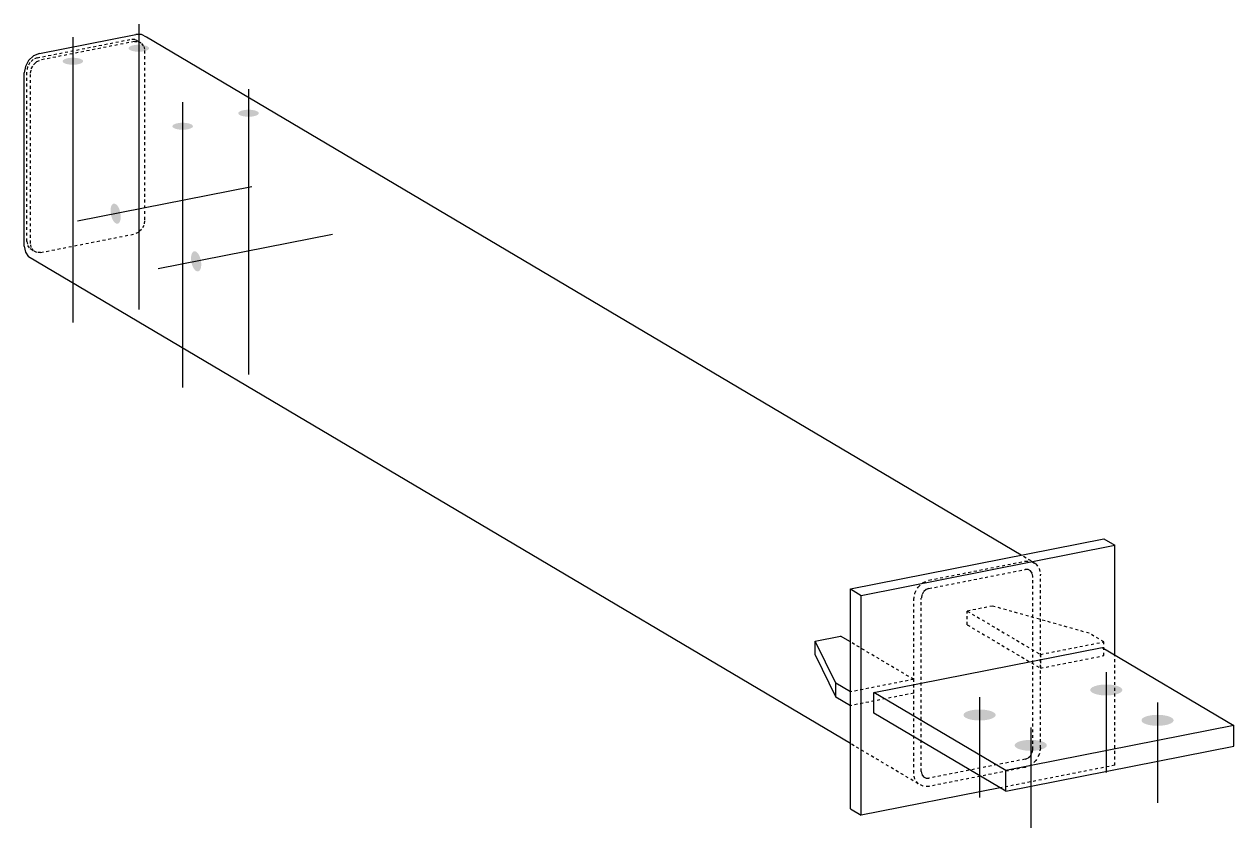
# Model space of a CAD drawing. Header units: millimetres. Extents: x 7 to 15967, y -1 to 548.
# Drawn here: x 15140 to 15967, y -1 to 548 of the extents above; entities that cross this region are included whole.
import ezdxf

# ---------------------------------------------------------------- set-up
doc = ezdxf.new("R2010")
doc.units = ezdxf.units.MM
doc.linetypes.add('DXK_LINE_DOT2', pattern=[3.9198, 1.9599, -1.9599])
doc.layers.add('STÅL', color=7, linetype='Continuous')

msp = doc.modelspace()

# ---------------------------------------------------------------- hatches: boundary and pattern name
at = {"layer": 'STÅL', "linetype": 'Continuous'}
for points in [[(15218.25, 529.13), (15216.8, 529.18), (15215.4, 529.34), (15214.14, 529.59), (15213.05, 529.92), (15212.19, 530.33), (15211.59, 530.79), (15211.29, 531.28), (15211.29, 531.78), (15211.59, 532.27), (15212.19, 532.72), (15213.05, 533.13), (15214.14, 533.46), (15215.4, 533.71), (15216.8, 533.87), (15218.25, 533.92), (15219.71, 533.87), (15221.1, 533.71), (15222.37, 533.46), (15223.45, 533.13), (15224.31, 532.72), (15224.91, 532.27), (15225.21, 531.78), (15225.21, 531.28), (15224.91, 530.79), (15224.31, 530.33), (15223.45, 529.92), (15222.37, 529.59), (15221.1, 529.34), (15219.71, 529.18)], [(15173.22, 520.24), (15171.76, 520.29), (15170.37, 520.45), (15169.1, 520.7), (15168.02, 521.03), (15167.16, 521.44), (15166.56, 521.89), (15166.26, 522.38), (15166.26, 522.88), (15166.56, 523.37), (15167.16, 523.83), (15168.02, 524.23), (15169.1, 524.57), (15170.37, 524.82), (15171.76, 524.97), (15173.22, 525.03), (15174.67, 524.97), (15176.06, 524.82), (15177.33, 524.57), (15178.42, 524.23), (15179.28, 523.83), (15179.88, 523.37), (15180.18, 522.88), (15180.18, 522.38), (15179.88, 521.89), (15179.28, 521.44), (15178.42, 521.03), (15177.33, 520.7), (15176.06, 520.45), (15174.67, 520.29)], [(15293.25, 484.7), (15291.8, 484.75), (15290.4, 484.91), (15289.14, 485.16), (15288.05, 485.49), (15287.19, 485.9), (15286.59, 486.36), (15286.29, 486.85), (15286.29, 487.35), (15286.59, 487.84), (15287.19, 488.29), (15288.05, 488.7), (15289.14, 489.03), (15290.4, 489.28), (15291.8, 489.44), (15293.25, 489.49), (15294.71, 489.44), (15296.1, 489.28), (15297.37, 489.03), (15298.45, 488.7), (15299.31, 488.29), (15299.91, 487.84), (15300.21, 487.35), (15300.21, 486.85), (15299.91, 486.36), (15299.31, 485.9), (15298.45, 485.49), (15297.37, 485.16), (15296.1, 484.91), (15294.71, 484.75)], [(15248.22, 475.81), (15246.76, 475.86), (15245.37, 476.02), (15244.1, 476.27), (15243.02, 476.6), (15242.16, 477.01), (15241.56, 477.46), (15241.26, 477.95), (15241.26, 478.45), (15241.56, 478.94), (15242.16, 479.4), (15243.02, 479.8), (15244.1, 480.14), (15245.37, 480.39), (15246.76, 480.54), (15248.22, 480.6), (15249.67, 480.54), (15251.06, 480.39), (15252.33, 480.14), (15253.42, 479.8), (15254.28, 479.4), (15254.88, 478.94), (15255.18, 478.45), (15255.18, 477.95), (15254.88, 477.46), (15254.28, 477.01), (15253.42, 476.6), (15252.33, 476.27), (15251.06, 476.02), (15249.67, 475.86)], [(15205.66, 419.07), (15205.87, 417.63), (15205.93, 416.22), (15205.84, 414.91), (15205.6, 413.76), (15205.22, 412.8), (15204.72, 412.1), (15204.12, 411.67), (15203.45, 411.54), (15202.73, 411.7), (15202, 412.17), (15201.28, 412.9), (15200.62, 413.88), (15200.04, 415.06), (15199.56, 416.38), (15199.21, 417.8), (15199, 419.24), (15198.93, 420.64), (15199.03, 421.95), (15199.27, 423.11), (15199.65, 424.06), (15200.15, 424.77), (15200.75, 425.2), (15201.42, 425.33), (15202.14, 425.16), (15202.87, 424.7), (15203.59, 423.96), (15204.25, 422.98), (15204.83, 421.81), (15205.31, 420.48)], [(15260.66, 386.49), (15260.87, 385.05), (15260.93, 383.64), (15260.84, 382.33), (15260.6, 381.17), (15260.22, 380.22), (15259.72, 379.52), (15259.12, 379.09), (15258.45, 378.95), (15257.73, 379.12), (15257, 379.58), (15256.28, 380.32), (15255.62, 381.3), (15255.04, 382.47), (15254.56, 383.8), (15254.21, 385.21), (15254, 386.65), (15253.93, 388.06), (15254.03, 389.37), (15254.27, 390.53), (15254.65, 391.48), (15255.15, 392.18), (15255.75, 392.61), (15256.42, 392.75), (15257.14, 392.58), (15257.87, 392.12), (15258.59, 391.38), (15259.25, 390.4), (15259.83, 389.23), (15260.31, 387.9)], [(15879.38, 89.1), (15877.1, 89.18), (15874.91, 89.42), (15872.92, 89.82), (15871.21, 90.34), (15869.86, 90.98), (15868.92, 91.7), (15868.45, 92.47), (15868.45, 93.25), (15868.92, 94.02), (15869.86, 94.74), (15871.21, 95.38), (15872.92, 95.9), (15874.91, 96.3), (15877.1, 96.54), (15879.38, 96.62), (15881.67, 96.54), (15883.86, 96.3), (15885.85, 95.9), (15887.56, 95.38), (15888.91, 94.74), (15889.85, 94.02), (15890.32, 93.25), (15890.32, 92.47), (15889.85, 91.7), (15888.91, 90.98), (15887.56, 90.34), (15885.85, 89.82), (15883.86, 89.42), (15881.67, 89.18)], [(15792.78, 72), (15790.5, 72.08), (15788.31, 72.32), (15786.32, 72.72), (15784.61, 73.24), (15783.26, 73.88), (15782.32, 74.6), (15781.84, 75.37), (15781.84, 76.15), (15782.32, 76.92), (15783.26, 77.64), (15784.61, 78.28), (15786.32, 78.8), (15788.31, 79.2), (15790.5, 79.44), (15792.78, 79.52), (15795.07, 79.44), (15797.26, 79.2), (15799.25, 78.8), (15800.96, 78.28), (15802.31, 77.64), (15803.24, 76.92), (15803.72, 76.15), (15803.72, 75.37), (15803.24, 74.6), (15802.31, 73.88), (15800.96, 73.24), (15799.25, 72.72), (15797.26, 72.32), (15795.07, 72.08)], [(15914.38, 68.36), (15912.1, 68.45), (15909.91, 68.69), (15907.92, 69.08), (15906.21, 69.61), (15904.86, 70.24), (15903.92, 70.96), (15903.45, 71.73), (15903.45, 72.52), (15903.92, 73.29), (15904.86, 74.01), (15906.21, 74.64), (15907.92, 75.17), (15909.91, 75.56), (15912.1, 75.81), (15914.38, 75.89), (15916.67, 75.81), (15918.86, 75.56), (15920.85, 75.17), (15922.56, 74.64), (15923.91, 74.01), (15924.85, 73.29), (15925.32, 72.52), (15925.32, 71.73), (15924.85, 70.96), (15923.91, 70.24), (15922.56, 69.61), (15920.85, 69.08), (15918.86, 68.69), (15916.67, 68.45)], [(15827.78, 51.26), (15825.5, 51.34), (15823.31, 51.59), (15821.32, 51.98), (15819.61, 52.51), (15818.26, 53.14), (15817.32, 53.86), (15816.84, 54.63), (15816.84, 55.42), (15817.32, 56.19), (15818.26, 56.91), (15819.61, 57.54), (15821.32, 58.07), (15823.31, 58.46), (15825.5, 58.7), (15827.78, 58.79), (15830.07, 58.7), (15832.26, 58.46), (15834.25, 58.07), (15835.96, 57.54), (15837.31, 56.91), (15838.24, 56.19), (15838.72, 55.42), (15838.72, 54.63), (15838.24, 53.86), (15837.31, 53.14), (15835.96, 52.51), (15834.25, 51.98), (15832.26, 51.59), (15830.07, 51.34)]]:
    msp.add_hatch(color=96, dxfattribs=at).paths.add_polyline_path(points)

# ---------------------------------------------------------------- linework, layer by layer
at = {"layer": 'STÅL', "color": 96, "linetype": 'Continuous'}
for p, q in [((15218.25, 547.97), (15218.25, 352.98)), ((15173.22, 539.08), (15173.22, 344.09)), ((15293.25, 503.54), (15293.25, 308.55)), ((15248.22, 494.65), (15248.22, 299.66)), ((15295.53, 436.82), (15176.45, 413.3)), ((15350.53, 404.23), (15231.45, 380.72)), ((15879.38, 105.08), (15879.38, 36.48)), ((15792.78, 87.97), (15792.78, 19.38)), ((15914.38, 84.34), (15914.38, 15.74)), ((15827.78, 67.24), (15827.78, -1.36))]:
    msp.add_line(p, q, dxfattribs=at)
at = {"layer": 'STÅL', "color": 7, "linetype": 'DXK_LINE_DOT2'}
for p, q in [((15148.69, 524.94), (15212.78, 537.59)), ((15215.43, 537.55), (15212.78, 537.59)), ((15217.68, 536.36), (15215.43, 537.55)), ((15215.28, 536.11), (15151.19, 523.46)), ((15215.28, 536.11), (15217.93, 536.06)), ((15217.68, 536.36), (15220.18, 534.88)), ((15217.93, 536.06), (15220.18, 534.88)), ((15220.18, 534.88), (15221.68, 532.74)), ((15221.68, 532.74), (15222.21, 529.96)), ((15222.21, 529.96), (15222.21, 413.44)), ((15143.79, 521.77), (15142.29, 519.03)), ((15146.04, 523.84), (15143.79, 521.77)), ((15148.69, 524.94), (15146.04, 523.84)), ((15146.29, 520.29), (15146.94, 520.88)), ((15146.94, 520.88), (15148.54, 522.36)), ((15148.54, 522.36), (15151.19, 523.46)), ((15142.29, 519.03), (15141.76, 516.05)), ((15141.76, 399.53), (15141.76, 516.05)), ((15144.26, 514.57), (15144.79, 517.55)), ((15144.26, 398.05), (15144.26, 514.57)), ((15144.79, 517.55), (15146.29, 520.29)), ((15222.21, 413.44), (15221.68, 410.46)), ((15217.93, 405.65), (15215.28, 404.56)), ((15220.18, 407.73), (15217.93, 405.65)), ((15221.68, 410.46), (15220.18, 407.73)), ((15141.76, 399.53), (15142.29, 396.76)), ((15144.79, 395.28), (15144.26, 398.05)), ((15151.19, 391.9), (15215.28, 404.56)), ((15142.29, 396.76), (15143.79, 394.62)), ((15143.79, 394.62), (15146.29, 393.14)), ((15146.29, 393.14), (15144.79, 395.28)), ((15148.54, 391.95), (15146.29, 393.14)), ((15151.19, 391.9), (15148.54, 391.95)), ((15831.34, 179.04), (15821.21, 185.04)), ((15758.17, 167.9), (15823.99, 180.89)), ((15758.17, 162.26), (15823.99, 175.26)), ((15823.99, 180.89), (15827.97, 180.82)), ((15825.98, 175.22), (15823.99, 175.26)), ((15827.67, 174.33), (15825.98, 175.22)), ((15828.79, 172.72), (15827.67, 174.33)), ((15827.97, 180.82), (15828.48, 180.55)), ((15828.48, 180.55), (15831.34, 179.04)), ((15831.34, 179.04), (15833.59, 175.83)), ((15833.59, 175.83), (15834.38, 171.67)), ((15750.83, 163.14), (15754.2, 166.25)), ((15754.2, 166.25), (15758.17, 167.9)), ((15829.19, 170.64), (15828.79, 172.72)), ((15829.19, 52.24), (15829.19, 170.64)), ((15834.38, 53.27), (15834.38, 171.67)), ((15747.78, 154.57), (15748.57, 159.04)), ((15748.57, 159.04), (15750.83, 163.14)), ((15753.37, 157.83), (15752.98, 155.6)), ((15754.5, 159.88), (15753.37, 157.83)), ((15756.19, 161.44), (15754.5, 159.88)), ((15758.17, 162.26), (15756.19, 161.44)), ((15747.78, 36.17), (15747.78, 154.57)), ((15752.98, 37.19), (15752.98, 155.6)), ((15801.71, 150.21), (15784.38, 146.79)), ((15867.69, 131.64), (15801.71, 150.21)), ((15784.38, 146.79), (15834.38, 117.17)), ((15784.38, 137.39), (15784.38, 146.79)), ((15784.38, 137.39), (15834.38, 107.77)), ((15747.78, 100.07), (15704.48, 125.72)), ((15834.38, 117.17), (15877.69, 125.72)), ((15877.69, 125.72), (15867.69, 131.64)), ((15877.69, 116.32), (15877.69, 125.72)), ((15834.38, 117.17), (15834.38, 107.77)), ((15834.38, 107.77), (15877.69, 116.32)), ((15885.19, 41.4), (15885.19, 116.79)), ((15747.78, 100.07), (15704.48, 91.52)), ((15747.78, 90.67), (15747.78, 100.07)), ((15747.78, 90.67), (15704.48, 82.12)), ((15750.83, 28.8), (15704.48, 56.25)), ((15827.67, 47.96), (15828.79, 50.01)), ((15828.79, 50.01), (15829.19, 52.24)), ((15834.38, 53.27), (15833.59, 48.8)), ((15823.99, 45.58), (15758.17, 32.58)), ((15885.19, 41.4), (15806.89, 25.94)), ((15823.99, 45.58), (15825.98, 46.4)), ((15827.97, 41.58), (15823.99, 39.94)), ((15825.98, 46.4), (15827.67, 47.96)), ((15831.34, 44.69), (15827.97, 41.58)), ((15833.59, 48.8), (15831.34, 44.69)), ((15748.57, 32.01), (15747.78, 36.17)), ((15752.98, 37.19), (15753.37, 35.11)), ((15753.37, 35.11), (15754.5, 33.51)), ((15754.5, 33.51), (15756.19, 32.62)), ((15823.99, 39.94), (15758.17, 26.94)), ((15750.83, 28.8), (15748.57, 32.01)), ((15754.2, 27.02), (15750.83, 28.8)), ((15758.17, 26.94), (15754.2, 27.02)), ((15756.19, 32.62), (15758.17, 32.58))]:
    msp.add_line(p, q, dxfattribs=at)
at = {"layer": 'STÅL', "color": 2, "linetype": 'Continuous'}
for p, q in [((15150.33, 527.99), (15216.14, 540.98)), ((15220.12, 540.91), (15216.14, 540.98)), ((15223.49, 539.13), (15220.12, 540.91)), ((15821.21, 185.04), (15223.49, 539.13)), ((15142.98, 523.23), (15140.72, 519.13)), ((15146.35, 526.34), (15142.98, 523.23)), ((15150.33, 527.99), (15146.35, 526.34)), ((15140.72, 519.13), (15139.93, 514.66)), ((15139.93, 396.26), (15139.93, 514.66)), ((15139.93, 396.26), (15140.72, 392.1)), ((15140.72, 392.1), (15142.98, 388.88)), ((15704.48, 56.25), (15142.98, 388.88)), ((15704.48, 161.99), (15877.69, 196.2)), ((15711.98, 157.55), (15885.19, 191.75)), ((15877.69, 196.2), (15885.19, 191.75)), ((15885.19, 116.79), (15885.19, 191.75)), ((15704.48, 11.64), (15704.48, 161.99)), ((15704.48, 161.99), (15711.98, 157.55)), ((15711.98, 7.2), (15711.98, 157.55)), ((15680.46, 126.27), (15697.78, 129.69)), ((15680.46, 116.87), (15680.46, 126.27)), ((15694.48, 97.44), (15680.46, 126.27)), ((15704.48, 125.72), (15697.78, 129.69)), ((15680.46, 116.87), (15694.48, 88.04)), ((15720.64, 91.13), (15876.53, 121.92)), ((15876.53, 121.92), (15966.53, 68.6)), ((15694.48, 88.04), (15694.48, 97.44)), ((15704.48, 91.52), (15694.48, 97.44)), ((15704.48, 82.12), (15704.48, 91.52)), ((15720.64, 77.04), (15720.64, 91.13)), ((15810.64, 37.82), (15720.64, 91.13)), ((15704.48, 82.12), (15694.48, 88.04)), ((15810.64, 23.72), (15720.64, 77.04)), ((15966.53, 68.6), (15810.64, 37.82)), ((15966.53, 54.5), (15966.53, 68.6)), ((15810.64, 23.72), (15966.53, 54.5)), ((15810.64, 23.72), (15810.64, 37.82)), ((15806.89, 25.94), (15711.98, 7.2)), ((15704.48, 11.64), (15711.98, 7.2))]:
    msp.add_line(p, q, dxfattribs=at)

doc.saveas('drawing.dxf')
